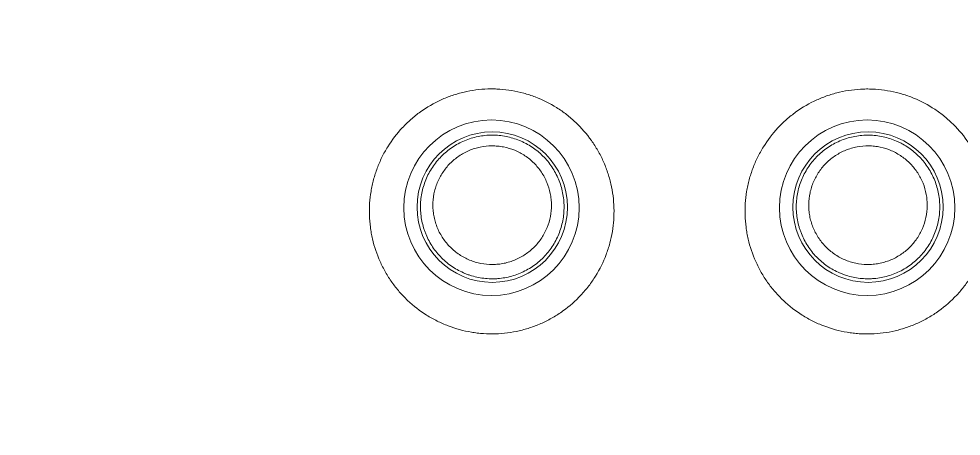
# Model space of a CAD drawing. Header units: inches. Extents: x 3778 to 56227, y -16914 to 35091.
# Drawn here: x 42067.83 to 42075.32, y -12659.54 to -12656.23 of the extents above; entities that cross this region are included whole.
import ezdxf

# ---------------------------------------------------------------- set-up
doc = ezdxf.new("R2010")
doc.units = ezdxf.units.IN
doc.header["$LTSCALE"] = 100
doc.header["$MEASUREMENT"] = 0
doc.linetypes.add('DH-HID2', pattern=[1.2, 0.8, -0.4])
doc.layers.add('2-con', color=2, linetype='Continuous')
doc.layers.add('FU-FURM', color=251, linetype='DH-HID2')
doc.layers.add('mark-B', color=2, linetype='Continuous', lineweight=20)

# ---------------------------------------------------------------- blocks, each defined once
blk = doc.blocks.new('cjscjdeh')
at = {"layer": 'FU-FURM', "color": 8}
blk.add_line((149349.5168, 68184.8848), (151549.5168, 68184.8848), dxfattribs=at)
blk = doc.blocks.new('무풍1WAY 대형')
at = {"layer": 'mark-B'}
for centre, radius in [((609.4722, -421.2256), 0.6971), ((612.4597, -421.2256), 0.6971), ((609.4657, -421.2303), 0.5976), ((612.4532, -421.2303), 0.5979)]:
    blk.add_circle(centre, radius, dxfattribs=at)
for points, knots in [([(572.5646, -367.1394), (574.0494, -369.6202), (577.0241, -374.5903), (581.4842, -382.0575), (585.9527, -389.5488), (590.4287, -397.0637), (594.2564, -403.4987), (597.2005, -408.4537), (598.9825, -411.4529), (600.87, -414.6162), (602.4104, -417.1713), (603.8663, -419.595), (604.8392, -421.2144), (605.8339, -422.8695), (606.8502, -424.5603), (607.6553, -425.8994), (608.4398, -427.2041), (609.459, -428.8989), (610.5441, -430.7027), (611.5646, -432.399), (612.4015, -433.7887), (613.1306, -435.0008), (614.2749, -436.9011), (616.9129, -441.2798), (621.1574, -448.3196), (624.792, -454.3464), (626.6093, -457.3598)], [0, 0, 0, 0, 0.082173, 0.164629, 0.247365, 0.330382, 0.413678, 0.460685, 0.494678, 0.513157, 0.565744, 0.579792, 0.593839, 0.619662, 0.634913, 0.650164, 0.664277, 0.678389, 0.706654, 0.724414, 0.734957, 0.753014, 0.764846, 0.798371, 0.899185, 1, 1, 1, 1]), ([(608.4989, -421.2256), (608.4969, -421.1617), (608.5012, -421.0987), (608.5167, -421.0053), (608.5234, -420.9744), (608.5398, -420.9131), (608.5497, -420.8825), (608.5832, -420.7932), (608.6112, -420.7366), (608.6613, -420.6558), (608.6794, -420.6295), (608.7184, -420.5785), (608.739, -420.5542), (608.804, -420.4847), (608.8517, -420.4427), (608.9296, -420.3867), (608.9568, -420.3692), (609.0121, -420.3372), (609.0688, -420.3081), (609.128, -420.2847), (609.1733, -420.2693), (609.1886, -420.2645), (609.2194, -420.2557), (609.2351, -420.2516), (609.3136, -420.2334), (609.3768, -420.2252), (609.4724, -420.2222), (609.5044, -420.2228), (609.5525, -420.226), (609.5686, -420.2275), (609.6006, -420.2313), (609.6164, -420.2336), (609.6953, -420.2468), (609.7567, -420.2635), (609.8314, -420.2919), (609.8462, -420.298), (609.8757, -420.3109), (609.8903, -420.3177), (609.9334, -420.3392), (609.9611, -420.3548), (610.0418, -420.4055), (610.0921, -420.4443), (610.1622, -420.5105), (610.1843, -420.5335), (610.2259, -420.5815), (610.265, -420.6312), (610.2992, -420.6846), (610.3308, -420.7399), (610.3454, -420.7685), (610.3844, -420.8555), (610.4045, -420.9153), (610.4223, -420.9924), (610.4255, -421.0079), (610.4311, -421.0392), (610.4336, -421.055), (610.4397, -421.1025), (610.4422, -421.1341), (610.4452, -421.2288), (610.4411, -421.2917), (610.4281, -421.3701), (610.4251, -421.3858), (610.4184, -421.4171), (610.4072, -421.4635), (610.383, -421.5387), (610.3579, -421.5967), (610.337, -421.6394), (610.3296, -421.6534), (610.3142, -421.6813), (610.3061, -421.6952), (610.2639, -421.7632), (610.2253, -421.8135), (610.1605, -421.883), (610.1377, -421.9052), (610.1017, -421.9369), (610.0893, -421.9472), (610.0642, -421.9672), (610.0514, -421.9769), (609.9866, -422.0234), (609.9317, -422.0553), (609.859, -422.0883), (609.8443, -422.0945), (609.8144, -422.1064), (609.7993, -422.112), (609.7536, -422.1275), (609.7228, -422.1363), (609.6297, -422.1579), (609.5665, -422.1663), (609.4861, -422.1689), (609.4699, -422.169), (609.4377, -422.1684), (609.3897, -422.1663), (609.3105, -422.157), (609.2482, -422.1434), (609.2019, -422.1309), (609.1865, -422.1263), (609.1559, -422.1164), (609.1407, -422.111), (609.0657, -422.0826), (609.0088, -422.0542), (608.9279, -422.0035), (608.9017, -421.9852), (608.8508, -421.9459), (608.8266, -421.9251), (608.7573, -421.8597), (608.7157, -421.8119), (608.6695, -421.747), (608.6605, -421.7337), (608.6433, -421.7067), (608.6185, -421.6658), (608.5826, -421.5954), (608.5596, -421.5366), (608.5444, -421.4916), (608.5397, -421.4764), (608.531, -421.4458), (608.527, -421.4303), (608.5091, -421.3525), (608.5009, -421.2895), (608.4989, -421.2256)], [0, 0, 0, 0, 0.03125, 0.03125, 0.046875, 0.046875, 0.0625, 0.0625, 0.09375, 0.09375, 0.109375, 0.109375, 0.125, 0.125, 0.15625, 0.15625, 0.171875, 0.171875, 0.1875, 0.203125, 0.203125, 0.210937, 0.210937, 0.21875, 0.21875, 0.25, 0.25, 0.265625, 0.265625, 0.273438, 0.273438, 0.28125, 0.28125, 0.3125, 0.3125, 0.320313, 0.320313, 0.328125, 0.328125, 0.34375, 0.34375, 0.375, 0.375, 0.390625, 0.390625, 0.40625, 0.421875, 0.421875, 0.4375, 0.4375, 0.46875, 0.46875, 0.476563, 0.476563, 0.484375, 0.484375, 0.5, 0.5, 0.53125, 0.53125, 0.539063, 0.539063, 0.546875, 0.5625, 0.578125, 0.578125, 0.585938, 0.585938, 0.59375, 0.59375, 0.625, 0.625, 0.640625, 0.640625, 0.648438, 0.648438, 0.65625, 0.65625, 0.6875, 0.6875, 0.695313, 0.695313, 0.703125, 0.703125, 0.71875, 0.71875, 0.75, 0.75, 0.757813, 0.757813, 0.765625, 0.78125, 0.796875, 0.796875, 0.804688, 0.804688, 0.8125, 0.8125, 0.84375, 0.84375, 0.859375, 0.859375, 0.875, 0.875, 0.90625, 0.90625, 0.914063, 0.914063, 0.921875, 0.9375, 0.953125, 0.953125, 0.960938, 0.960938, 0.96875, 0.96875, 1, 1, 1, 1]), ([(611.4858, -421.2256), (611.4839, -421.1617), (611.4882, -421.0986), (611.5037, -421.0053), (611.5104, -420.9744), (611.5269, -420.913), (611.5367, -420.8824), (611.5703, -420.7932), (611.5983, -420.7365), (611.6485, -420.6557), (611.6666, -420.6295), (611.7057, -420.5785), (611.7263, -420.5542), (611.7914, -420.4847), (611.839, -420.4428), (611.904, -420.3961), (611.9173, -420.3871), (611.9444, -420.3697), (611.9855, -420.3446), (612.0563, -420.3083), (612.1155, -420.2849), (612.1609, -420.2695), (612.1761, -420.2648), (612.207, -420.256), (612.2227, -420.2519), (612.3011, -420.2338), (612.3644, -420.2256), (612.4599, -420.2227), (612.4919, -420.2233), (612.54, -420.2266), (612.5562, -420.2281), (612.5881, -420.2319), (612.604, -420.2341), (612.6828, -420.2475), (612.7442, -420.2642), (612.8188, -420.2926), (612.8337, -420.2987), (612.8631, -420.3116), (612.8777, -420.3184), (612.9207, -420.3399), (612.9485, -420.3555), (613.0291, -420.4062), (613.0794, -420.4451), (613.1494, -420.5113), (613.1715, -420.5344), (613.2131, -420.5823), (613.2521, -420.632), (613.2863, -420.6854), (613.3179, -420.7407), (613.3325, -420.7694), (613.3714, -420.8563), (613.3915, -420.9162), (613.4093, -420.9932), (613.4124, -421.0088), (613.4181, -421.0401), (613.4205, -421.0558), (613.4266, -421.1033), (613.4291, -421.135), (613.4321, -421.2297), (613.4279, -421.2926), (613.4149, -421.3711), (613.4119, -421.3868), (613.4052, -421.418), (613.3939, -421.4644), (613.3697, -421.5396), (613.3446, -421.5976), (613.3236, -421.6403), (613.3162, -421.6544), (613.3008, -421.6823), (613.2927, -421.6961), (613.2504, -421.7641), (613.2118, -421.8144), (613.1469, -421.8839), (613.1241, -421.9061), (613.0881, -421.9377), (613.0757, -421.9481), (613.0506, -421.9681), (613.0378, -421.9777), (612.9729, -422.0242), (612.9179, -422.056), (612.8453, -422.089), (612.8305, -422.0952), (612.8007, -422.107), (612.7855, -422.1126), (612.7398, -422.1281), (612.709, -422.1369), (612.6159, -422.1585), (612.5527, -422.1668), (612.4723, -422.1693), (612.4561, -422.1694), (612.4239, -422.1688), (612.3759, -422.1667), (612.2968, -422.1573), (612.2345, -422.1437), (612.1882, -422.1312), (612.1728, -422.1266), (612.1422, -422.1166), (612.127, -422.1112), (612.0521, -422.0827), (611.9952, -422.0543), (611.9144, -422.0036), (611.8882, -421.9853), (611.8373, -421.946), (611.8131, -421.9252), (611.7439, -421.8598), (611.7023, -421.812), (611.6561, -421.747), (611.6472, -421.7338), (611.63, -421.7068), (611.6052, -421.6659), (611.5694, -421.5954), (611.5463, -421.5366), (611.5312, -421.4916), (611.5265, -421.4765), (611.5178, -421.4458), (611.5138, -421.4303), (611.4959, -421.3526), (611.4877, -421.2895), (611.4858, -421.2256)], [0, 0, 0, 0, 0.03125, 0.03125, 0.046875, 0.046875, 0.0625, 0.0625, 0.09375, 0.09375, 0.109375, 0.109375, 0.125, 0.125, 0.15625, 0.15625, 0.164062, 0.164062, 0.171875, 0.1875, 0.203125, 0.203125, 0.210937, 0.210937, 0.21875, 0.21875, 0.25, 0.25, 0.265625, 0.265625, 0.273437, 0.273437, 0.28125, 0.28125, 0.3125, 0.3125, 0.320312, 0.320312, 0.328125, 0.328125, 0.34375, 0.34375, 0.375, 0.375, 0.390625, 0.390625, 0.40625, 0.421875, 0.421875, 0.4375, 0.4375, 0.46875, 0.46875, 0.476562, 0.476562, 0.484375, 0.484375, 0.5, 0.5, 0.53125, 0.53125, 0.539062, 0.539062, 0.546875, 0.5625, 0.578125, 0.578125, 0.585937, 0.585937, 0.59375, 0.59375, 0.625, 0.625, 0.640625, 0.640625, 0.648437, 0.648437, 0.65625, 0.65625, 0.6875, 0.6875, 0.695312, 0.695312, 0.703125, 0.703125, 0.71875, 0.71875, 0.75, 0.75, 0.757812, 0.757812, 0.765625, 0.78125, 0.796875, 0.796875, 0.804687, 0.804687, 0.8125, 0.8125, 0.84375, 0.84375, 0.859375, 0.859375, 0.875, 0.875, 0.90625, 0.90625, 0.914062, 0.914062, 0.921875, 0.9375, 0.953125, 0.953125, 0.960937, 0.960937, 0.96875, 0.96875, 1, 1, 1, 1]), ([(609.0565, -421.6291), (609.0302, -421.6021), (609.007, -421.5729), (608.9767, -421.526), (608.9673, -421.5098), (608.9501, -421.4764), (608.9423, -421.4594), (608.9218, -421.4076), (608.9115, -421.372), (608.9013, -421.317), (608.8988, -421.2983), (608.8957, -421.2611), (608.895, -421.2426), (608.8957, -421.187), (608.8998, -421.1501), (608.9153, -421.0766), (608.9266, -421.0412), (608.9485, -420.9901), (608.9566, -420.9734), (608.9746, -420.9407), (608.9845, -420.9246), (609.0161, -420.8783), (609.04, -420.8499), (609.08, -420.8108), (609.094, -420.7983), (609.1234, -420.7747), (609.1386, -420.7638), (609.1855, -420.7332), (609.2185, -420.716), (609.2708, -420.695), (609.2887, -420.6888), (609.3247, -420.6784), (609.3611, -420.6698), (609.3981, -420.6647), (609.426, -420.6623), (609.4354, -420.6618), (609.4542, -420.6611), (609.4637, -420.6609), (609.5108, -420.6616), (609.5479, -420.6657), (609.6027, -420.6774), (609.6208, -420.6822), (609.6477, -420.6907), (609.6567, -420.6938), (609.6743, -420.7004), (609.683, -420.7039), (609.7259, -420.7224), (609.7585, -420.7405), (609.8047, -420.7723), (609.8198, -420.7838), (609.8485, -420.808), (609.8622, -420.8208), (609.8883, -420.8478), (609.9007, -420.862), (609.9241, -420.8913), (609.9349, -420.9064), (609.9651, -420.9532), (609.9821, -420.9862), (609.9994, -421.0298), (610.0027, -421.0386), (610.0087, -421.0563), (610.0171, -421.083), (610.0277, -421.1281), (610.0326, -421.1648), (610.0358, -421.2019), (610.0364, -421.2208), (610.0357, -421.2768), (610.0315, -421.3136), (610.02, -421.3681), (610.0152, -421.3861), (610.0039, -421.4218), (609.9973, -421.4394), (609.9753, -421.4907), (609.9575, -421.5232), (609.9258, -421.5694), (609.9144, -421.5844), (609.8903, -421.6131), (609.8776, -421.6267), (609.8377, -421.6657), (609.8087, -421.689), (609.7454, -421.7302), (609.7122, -421.7474), (609.6603, -421.7682), (609.6427, -421.7743), (609.6066, -421.7847), (609.5881, -421.7891), (609.5327, -421.7994), (609.4956, -421.8025), (609.4395, -421.8018), (609.4206, -421.8006), (609.3831, -421.7964), (609.3646, -421.7933), (609.3098, -421.7816), (609.2743, -421.7703), (609.2311, -421.7517), (609.2225, -421.7477), (609.2056, -421.7394), (609.1807, -421.7264), (609.157, -421.7117), (609.1112, -421.6801), (609.0828, -421.6561), (609.0565, -421.6291)], [0, 0, 0, 0, 0.03125, 0.03125, 0.046875, 0.046875, 0.0625, 0.0625, 0.09375, 0.09375, 0.109375, 0.109375, 0.125, 0.125, 0.15625, 0.15625, 0.1875, 0.1875, 0.203125, 0.203125, 0.21875, 0.21875, 0.25, 0.25, 0.265625, 0.265625, 0.28125, 0.28125, 0.3125, 0.3125, 0.328125, 0.328125, 0.34375, 0.359375, 0.359375, 0.367187, 0.367187, 0.375, 0.375, 0.40625, 0.40625, 0.421875, 0.421875, 0.429687, 0.429687, 0.4375, 0.4375, 0.46875, 0.46875, 0.484375, 0.484375, 0.5, 0.5, 0.515625, 0.515625, 0.53125, 0.53125, 0.5625, 0.5625, 0.570312, 0.570312, 0.578125, 0.59375, 0.609375, 0.609375, 0.625, 0.625, 0.65625, 0.65625, 0.671875, 0.671875, 0.6875, 0.6875, 0.71875, 0.71875, 0.734375, 0.734375, 0.75, 0.75, 0.78125, 0.78125, 0.8125, 0.8125, 0.828125, 0.828125, 0.84375, 0.84375, 0.875, 0.875, 0.890625, 0.890625, 0.90625, 0.90625, 0.9375, 0.9375, 0.945312, 0.945312, 0.953125, 0.96875, 0.96875, 1, 1, 1, 1]), ([(612.0506, -421.6361), (612.0239, -421.6095), (612.0002, -421.5807), (611.969, -421.5343), (611.9594, -421.5183), (611.9416, -421.4852), (611.9336, -421.4683), (611.9121, -421.4168), (611.9012, -421.3814), (611.8901, -421.3265), (611.8873, -421.3079), (611.8835, -421.2707), (611.8826, -421.2522), (611.8823, -421.1966), (611.8858, -421.1596), (611.9001, -421.0858), (611.9108, -421.0502), (611.9318, -420.9987), (611.9396, -420.9818), (611.9571, -420.9488), (611.9667, -420.9325), (611.9976, -420.8857), (612.021, -420.8568), (612.0604, -420.8171), (612.0742, -420.8044), (612.1032, -420.7803), (612.1182, -420.769), (612.1646, -420.7377), (612.1973, -420.7199), (612.2493, -420.6981), (612.2671, -420.6916), (612.303, -420.6805), (612.3392, -420.6713), (612.3761, -420.6656), (612.404, -420.6628), (612.4134, -420.662), (612.4322, -420.661), (612.4417, -420.6608), (612.4888, -420.6606), (612.526, -420.6641), (612.581, -420.6749), (612.5992, -420.6794), (612.6263, -420.6875), (612.6353, -420.6904), (612.653, -420.6967), (612.6618, -420.7001), (612.705, -420.7179), (612.7379, -420.7353), (612.7847, -420.7664), (612.7999, -420.7776), (612.829, -420.8014), (612.843, -420.814), (612.8695, -420.8405), (612.8822, -420.8545), (612.9061, -420.8834), (612.9172, -420.8984), (612.9482, -420.9447), (612.9658, -420.9774), (612.9838, -421.0207), (612.9872, -421.0295), (612.9935, -421.0471), (613.0024, -421.0736), (613.0137, -421.1185), (613.0193, -421.1552), (613.0231, -421.1923), (613.024, -421.2111), (613.0242, -421.2672), (613.0207, -421.3041), (613.01, -421.3588), (613.0056, -421.3769), (612.9949, -421.4129), (612.9886, -421.4305), (612.9675, -421.4822), (612.9501, -421.515), (612.9192, -421.5618), (612.908, -421.577), (612.8844, -421.6061), (612.872, -421.62), (612.8327, -421.6596), (612.804, -421.6834), (612.7415, -421.7257), (612.7085, -421.7434), (612.657, -421.7651), (612.6394, -421.7715), (612.6035, -421.7825), (612.5851, -421.7872), (612.5299, -421.7984), (612.4928, -421.8022), (612.4366, -421.8024), (612.4177, -421.8015), (612.3801, -421.7979), (612.3616, -421.7952), (612.3066, -421.7844), (612.2709, -421.7737), (612.2273, -421.7558), (612.2187, -421.752), (612.2016, -421.744), (612.1765, -421.7314), (612.1526, -421.7171), (612.1062, -421.6862), (612.0773, -421.6627), (612.0506, -421.6361)], [0, 0, 0, 0, 0.03125, 0.03125, 0.046875, 0.046875, 0.0625, 0.0625, 0.09375, 0.09375, 0.109375, 0.109375, 0.125, 0.125, 0.15625, 0.15625, 0.1875, 0.1875, 0.203125, 0.203125, 0.21875, 0.21875, 0.25, 0.25, 0.265625, 0.265625, 0.28125, 0.28125, 0.3125, 0.3125, 0.328125, 0.328125, 0.34375, 0.359375, 0.359375, 0.367187, 0.367187, 0.375, 0.375, 0.40625, 0.40625, 0.421875, 0.421875, 0.429687, 0.429687, 0.4375, 0.4375, 0.46875, 0.46875, 0.484375, 0.484375, 0.5, 0.5, 0.515625, 0.515625, 0.53125, 0.53125, 0.5625, 0.5625, 0.570312, 0.570312, 0.578125, 0.59375, 0.609375, 0.609375, 0.625, 0.625, 0.65625, 0.65625, 0.671875, 0.671875, 0.6875, 0.6875, 0.71875, 0.71875, 0.734375, 0.734375, 0.75, 0.75, 0.78125, 0.78125, 0.8125, 0.8125, 0.828125, 0.828125, 0.84375, 0.84375, 0.875, 0.875, 0.890625, 0.890625, 0.90625, 0.90625, 0.9375, 0.9375, 0.945313, 0.945313, 0.953125, 0.96875, 0.96875, 1, 1, 1, 1]), ([(609.1281, -421.574), (609.139, -421.5851), (609.1504, -421.5957), (609.1739, -421.6156), (609.1984, -421.6343), (609.2245, -421.6505), (609.2516, -421.6655), (609.2656, -421.6724), (609.3084, -421.6908), (609.3378, -421.7001), (609.3831, -421.7098), (609.3984, -421.7122), (609.4295, -421.7157), (609.445, -421.7166), (609.4914, -421.7172), (609.5221, -421.7145), (609.5679, -421.706), (609.5832, -421.7023), (609.613, -421.6936), (609.6421, -421.6835), (609.6701, -421.6706), (609.6975, -421.6564), (609.7109, -421.6485), (609.75, -421.6229), (609.7739, -421.6036), (609.8068, -421.5714), (609.8172, -421.5601), (609.8371, -421.5364), (609.8465, -421.524), (609.8725, -421.4858), (609.8872, -421.459), (609.9053, -421.4166), (609.9107, -421.4022), (609.92, -421.3727), (609.9238, -421.3578), (609.9333, -421.3129), (609.9367, -421.2826), (609.9373, -421.2364), (609.9367, -421.2209), (609.9341, -421.1903), (609.93, -421.16), (609.923, -421.1303), (609.9145, -421.1008), (609.9095, -421.0862), (609.8924, -421.0431), (609.8783, -421.0159), (609.8534, -420.9773), (609.8444, -420.9648), (609.8252, -420.9406), (609.8149, -420.9289), (609.7934, -420.9067), (609.782, -420.8961), (609.7583, -420.8761), (609.7459, -420.8666), (609.7077, -420.8403), (609.6808, -420.8255), (609.6382, -420.8071), (609.6236, -420.8017), (609.5939, -420.7922), (609.579, -420.7883), (609.5337, -420.7787), (609.503, -420.7752), (609.4562, -420.7747), (609.4406, -420.7753), (609.4098, -420.778), (609.3792, -420.7822), (609.3492, -420.7893), (609.3194, -420.798), (609.3046, -420.8031), (609.2614, -420.8205), (609.2341, -420.8348), (609.1955, -420.8601), (609.1829, -420.8692), (609.1587, -420.8887), (609.1471, -420.899), (609.1142, -420.9313), (609.0945, -420.9548), (609.0684, -420.993), (609.0603, -421.0063), (609.0455, -421.0333), (609.0388, -421.0471), (609.0208, -421.0893), (609.0116, -421.1185), (608.9988, -421.1791), (608.9955, -421.2095), (608.9949, -421.2553), (608.9955, -421.2706), (608.9981, -421.3012), (609.0002, -421.3166), (609.0086, -421.3619), (609.017, -421.3913), (609.034, -421.434), (609.0404, -421.448), (609.0546, -421.4756), (609.0623, -421.4889), (609.0873, -421.5276), (609.1065, -421.5516), (609.1281, -421.574)], [0, 0, 0, 0, 0.015625, 0.015625, 0.03125, 0.046875, 0.046875, 0.0625, 0.0625, 0.09375, 0.09375, 0.109375, 0.109375, 0.125, 0.125, 0.15625, 0.15625, 0.171875, 0.171875, 0.1875, 0.203125, 0.203125, 0.21875, 0.21875, 0.25, 0.25, 0.265625, 0.265625, 0.28125, 0.28125, 0.3125, 0.3125, 0.328125, 0.328125, 0.34375, 0.34375, 0.375, 0.375, 0.390625, 0.390625, 0.40625, 0.421875, 0.421875, 0.4375, 0.4375, 0.46875, 0.46875, 0.484375, 0.484375, 0.5, 0.5, 0.515625, 0.515625, 0.53125, 0.53125, 0.5625, 0.5625, 0.578125, 0.578125, 0.59375, 0.59375, 0.625, 0.625, 0.640625, 0.640625, 0.65625, 0.671875, 0.671875, 0.6875, 0.6875, 0.71875, 0.71875, 0.734375, 0.734375, 0.75, 0.75, 0.78125, 0.78125, 0.796875, 0.796875, 0.8125, 0.8125, 0.84375, 0.84375, 0.875, 0.875, 0.890625, 0.890625, 0.90625, 0.90625, 0.9375, 0.9375, 0.953125, 0.953125, 0.96875, 0.96875, 1, 1, 1, 1]), ([(612.1214, -421.5796), (612.1324, -421.5906), (612.144, -421.601), (612.1679, -421.6205), (612.1927, -421.6388), (612.2191, -421.6546), (612.2464, -421.6691), (612.2606, -421.6757), (612.3037, -421.6934), (612.3333, -421.7023), (612.3788, -421.7112), (612.3941, -421.7134), (612.4252, -421.7163), (612.4408, -421.717), (612.4872, -421.7168), (612.5179, -421.7136), (612.5636, -421.7043), (612.5788, -421.7004), (612.6084, -421.6912), (612.6229, -421.6859), (612.6655, -421.6679), (612.6927, -421.6532), (612.7443, -421.6182), (612.768, -421.5984), (612.8003, -421.5656), (612.8106, -421.5542), (612.83, -421.5301), (612.8392, -421.5175), (612.8646, -421.4789), (612.8789, -421.4518), (612.8963, -421.4091), (612.9014, -421.3946), (612.9102, -421.3649), (612.9138, -421.3499), (612.9225, -421.3049), (612.9254, -421.2744), (612.9252, -421.2282), (612.9244, -421.2127), (612.9213, -421.1822), (612.9166, -421.1519), (612.9091, -421.1223), (612.9002, -421.093), (612.8949, -421.0784), (612.8771, -421.0356), (612.8625, -421.0086), (612.8369, -420.9704), (612.8278, -420.9581), (612.8081, -420.9342), (612.7976, -420.9227), (612.7757, -420.9008), (612.7642, -420.8904), (612.7401, -420.8708), (612.7276, -420.8615), (612.6889, -420.8358), (612.6617, -420.8214), (612.6188, -420.8038), (612.6041, -420.7986), (612.5743, -420.7896), (612.5592, -420.7859), (612.5138, -420.7771), (612.483, -420.7742), (612.4362, -420.7744), (612.4206, -420.7753), (612.3898, -420.7785), (612.3593, -420.7832), (612.3294, -420.7908), (612.2998, -420.8), (612.285, -420.8054), (612.2421, -420.8235), (612.215, -420.8383), (612.1768, -420.8642), (612.1644, -420.8735), (612.1405, -420.8935), (612.1291, -420.9039), (612.0967, -420.9368), (612.0774, -420.9607), (612.0519, -420.9993), (612.044, -421.0128), (612.0296, -421.0401), (612.0232, -421.054), (612.0059, -421.0965), (611.9971, -421.1259), (611.9854, -421.1867), (611.9826, -421.2172), (611.9828, -421.263), (611.9836, -421.2783), (611.9867, -421.3089), (611.989, -421.3243), (611.9982, -421.3695), (612.0072, -421.3987), (612.0249, -421.4411), (612.0315, -421.4551), (612.0462, -421.4824), (612.0541, -421.4956), (612.0798, -421.5339), (612.0994, -421.5576), (612.1214, -421.5796)], [0, 0, 0, 0, 0.015625, 0.015625, 0.03125, 0.046875, 0.046875, 0.0625, 0.0625, 0.09375, 0.09375, 0.109375, 0.109375, 0.125, 0.125, 0.15625, 0.15625, 0.171875, 0.171875, 0.1875, 0.1875, 0.21875, 0.21875, 0.25, 0.25, 0.265625, 0.265625, 0.28125, 0.28125, 0.3125, 0.3125, 0.328125, 0.328125, 0.34375, 0.34375, 0.375, 0.375, 0.390625, 0.390625, 0.40625, 0.421875, 0.421875, 0.4375, 0.4375, 0.46875, 0.46875, 0.484375, 0.484375, 0.5, 0.5, 0.515625, 0.515625, 0.53125, 0.53125, 0.5625, 0.5625, 0.578125, 0.578125, 0.59375, 0.59375, 0.625, 0.625, 0.640625, 0.640625, 0.65625, 0.671875, 0.671875, 0.6875, 0.6875, 0.71875, 0.71875, 0.734375, 0.734375, 0.75, 0.75, 0.78125, 0.78125, 0.796875, 0.796875, 0.8125, 0.8125, 0.84375, 0.84375, 0.875, 0.875, 0.890625, 0.890625, 0.90625, 0.90625, 0.9375, 0.9375, 0.953125, 0.953125, 0.96875, 0.96875, 1, 1, 1, 1])]:
    blk.add_open_spline(points, degree=3, knots=knots, dxfattribs=at)
blk = doc.blocks.new('dpdjzjs')
at = {"layer": 'mark-B', "rotation": 180}
blk.add_blockref('무풍1WAY 대형', (178654.9147, 88751.491), dxfattribs=at)

msp = doc.modelspace()

# ---------------------------------------------------------------- block references
msp.add_blockref('cjscjdeh', (-107842.9668, -80843.8362))
at = {"layer": '2-con'}
msp.add_blockref('dpdjzjs', (-135970.8648, -101830.4424), dxfattribs=at)

doc.saveas('drawing.dxf')
